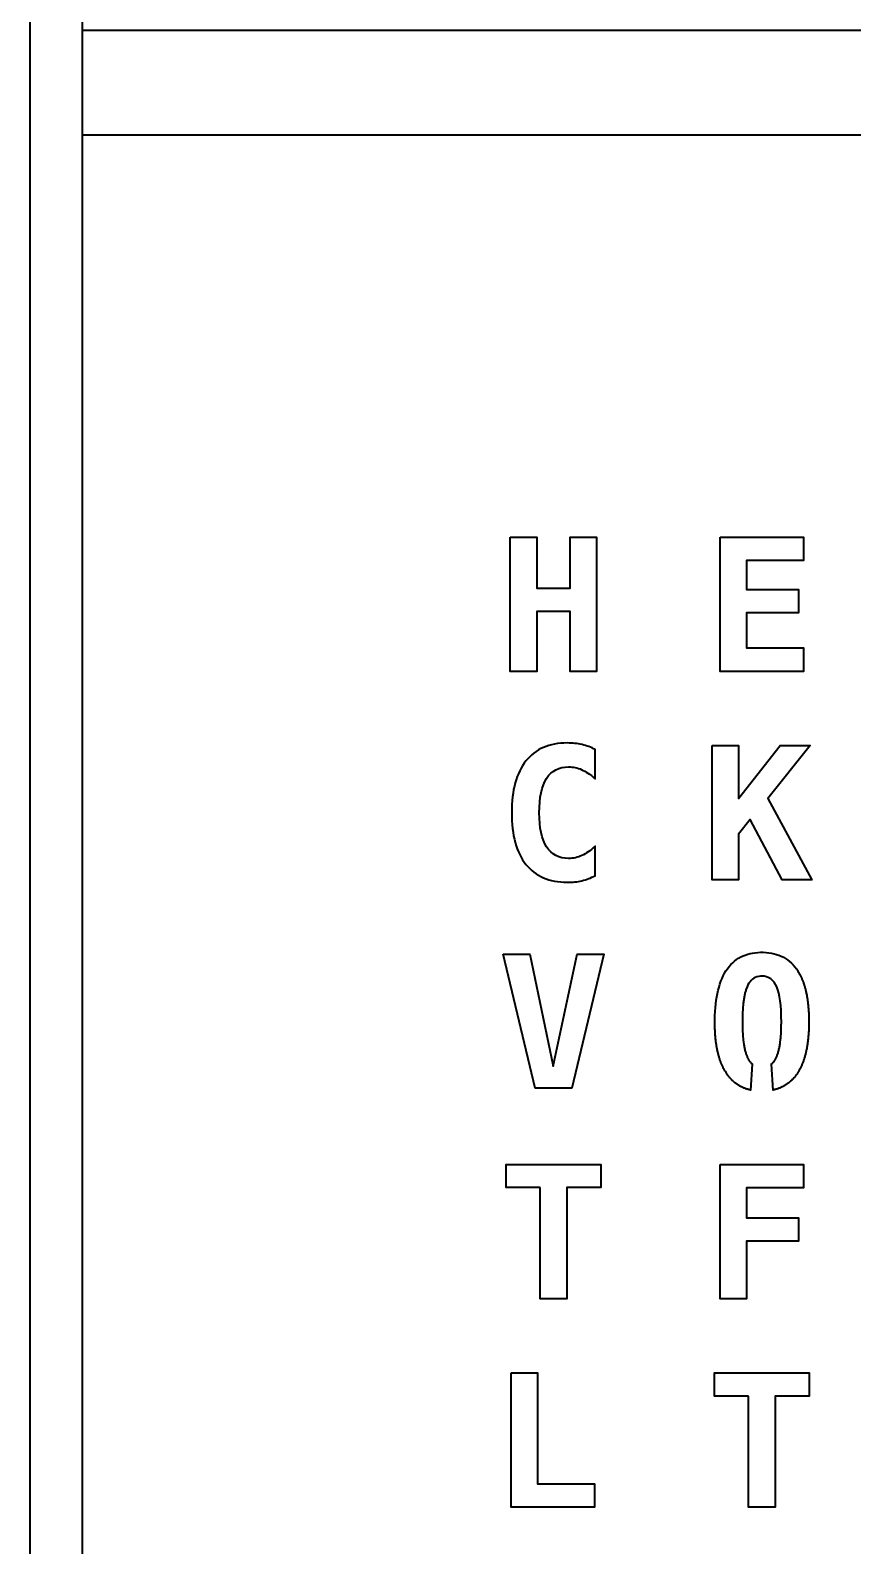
# Model space of a CAD drawing. Header units: inches. Extents: x 0 to 900, y -600 to 85.
# Drawn here: x 0 to 78.8, y -440.1 to -295 of the extents above; entities that cross this region are included whole.
import ezdxf

# ---------------------------------------------------------------- set-up
doc = ezdxf.new("R2010")
doc.units = ezdxf.units.IN
doc.header["$MEASUREMENT"] = 0
doc.layers.add('01_SNIJLIJNEN', color=7, linetype='Continuous')
doc.layers.add('04_WERKBLAD', color=7, linetype='Continuous')

msp = doc.modelspace()

# ---------------------------------------------------------------- linework, layer by layer
at = {"layer": '01_SNIJLIJNEN', "color": 7, "lineweight": 35, "true_color": 0xffffff}
msp.add_lwpolyline([(895, -595), (5, -595), (5, -5), (895, -5), (895, -595)], dxfattribs=at)
at = {"layer": '01_SNIJLIJNEN', "color": 5, "lineweight": 35, "true_color": 0x0000ff}
for points in [[(895, -595), (5, -595), (5, -5), (895, -5), (895, -595)], [(5, -295), (295, -295)], [(5, -305), (295, -305)], [(45.98, -343.54), (48.52, -343.54), (48.52, -348.44), (51.7, -348.44), (51.7, -343.54), (54.24, -343.54), (54.24, -356.4), (51.7, -356.4), (51.7, -350.68), (48.52, -350.68), (48.52, -356.4), (45.98, -356.4), (45.98, -343.54)], [(66.07, -343.54), (74.08, -343.54), (74.08, -345.78), (68.61, -345.78), (68.61, -348.56), (73.57, -348.56), (73.57, -350.79), (68.61, -350.79), (68.61, -354.16), (74.08, -354.16), (74.08, -356.4), (66.07, -356.4), (66.07, -343.54)], [(65.31, -363.51), (67.85, -363.51), (67.85, -368.59), (71.83, -363.51), (74.7, -363.51), (70.65, -368.58), (74.85, -376.37), (72.02, -376.37), (68.97, -370.58), (67.85, -372.01), (67.85, -376.37), (65.31, -376.37), (65.31, -363.51)], [(45.29, -383.48), (47.85, -383.48), (50.1, -394.22), (52.37, -383.48), (54.93, -383.48), (51.87, -396.33), (48.35, -396.33), (45.29, -383.48)], [(48.84, -405.85), (45.57, -405.85), (45.57, -403.63), (54.64, -403.63), (54.64, -405.85), (51.38, -405.85), (51.38, -416.49), (48.84, -416.49), (48.84, -405.85)], [(66.07, -403.63), (74.08, -403.63), (74.08, -405.87), (68.61, -405.87), (68.61, -408.73), (73.59, -408.73), (73.59, -410.97), (68.61, -410.97), (68.61, -416.49), (66.07, -416.49), (66.07, -403.63)], [(46.05, -423.59), (48.59, -423.59), (48.59, -434.21), (54.03, -434.21), (54.03, -436.45), (46.05, -436.45), (46.05, -423.59)], [(68.81, -425.81), (65.54, -425.81), (65.54, -423.59), (74.61, -423.59), (74.61, -425.81), (71.35, -425.81), (71.35, -436.45), (68.81, -436.45), (68.81, -425.81)]]:
    msp.add_lwpolyline(points, dxfattribs=at)
for points, knots in [([(51.43, -376.6), (50.57, -376.6), (49.82, -376.46), (49.15, -376.18), (48.49, -375.89), (47.93, -375.46), (47.48, -374.89), (46.56, -373.75), (46.11, -372.1), (46.11, -369.94), (46.11, -367.78), (46.56, -366.13), (47.48, -364.98), (47.93, -364.4), (48.49, -363.97), (49.15, -363.69), (49.82, -363.41), (50.57, -363.26), (51.43, -363.26), (51.69, -363.26), (51.93, -363.28), (52.17, -363.3), (52.4, -363.33), (52.63, -363.37), (52.85, -363.42), (53.3, -363.52), (53.72, -363.68), (54.11, -363.88), (54.11, -363.88), (54.11, -366.71), (54.11, -366.71), (53.85, -366.47), (53.62, -366.28), (53.41, -366.14), (53.21, -366.01), (53.02, -365.9), (52.83, -365.82), (52.61, -365.72), (52.4, -365.65), (52.19, -365.61), (51.98, -365.57), (51.77, -365.55), (51.56, -365.55), (50.64, -365.55), (49.94, -365.91), (49.46, -366.65), (48.99, -367.39), (48.75, -368.49), (48.75, -369.94), (48.75, -371.39), (48.99, -372.48), (49.46, -373.21), (49.94, -373.95), (50.63, -374.32), (51.56, -374.32), (52, -374.32), (52.43, -374.23), (52.84, -374.04), (53.04, -373.95), (53.24, -373.83), (53.44, -373.7), (53.64, -373.56), (53.86, -373.38), (54.11, -373.16), (54.11, -373.16), (54.11, -375.98), (54.11, -375.98), (53.7, -376.19), (53.28, -376.35), (52.84, -376.45), (52.62, -376.5), (52.4, -376.54), (52.17, -376.57), (51.93, -376.59), (51.69, -376.6), (51.43, -376.6)], [0, 0, 0, 0, 1, 1, 1, 2, 2, 2, 3, 3, 3, 4, 4, 4, 5, 5, 5, 6, 6, 6, 7, 7, 7, 8, 8, 8, 9, 9, 9, 10, 10, 10, 11, 11, 11, 12, 12, 12, 13, 13, 13, 14, 14, 14, 15, 15, 15, 16, 16, 16, 17, 17, 17, 18, 18, 18, 19, 19, 19, 20, 20, 20, 21, 21, 21, 22, 22, 22, 23, 23, 23, 24, 24, 24, 25, 25, 25, 25]), ([(69.15, -394.01), (69.12, -393.99), (69.09, -393.96), (69.06, -393.94), (69.04, -393.91), (69.01, -393.88), (68.99, -393.85), (68.96, -393.82), (68.94, -393.79), (68.91, -393.76), (68.89, -393.73), (68.86, -393.69), (68.84, -393.66), (68.82, -393.62), (68.8, -393.59), (68.78, -393.55), (68.75, -393.51), (68.73, -393.47), (68.71, -393.43), (68.69, -393.39), (68.67, -393.35), (68.66, -393.3), (68.64, -393.26), (68.62, -393.22), (68.6, -393.17), (68.58, -393.13), (68.57, -393.08), (68.55, -393.03), (68.53, -392.98), (68.52, -392.93), (68.5, -392.88), (68.49, -392.82), (68.47, -392.77), (68.46, -392.71), (68.45, -392.66), (68.43, -392.6), (68.42, -392.54), (68.41, -392.48), (68.39, -392.42), (68.38, -392.36), (68.37, -392.29), (68.36, -392.23), (68.35, -392.16), (68.34, -392.1), (68.33, -392.03), (68.32, -391.96), (68.31, -391.89), (68.3, -391.82), (68.29, -391.74), (68.29, -391.67), (68.28, -391.6), (68.27, -391.52), (68.26, -391.44), (68.26, -391.37), (68.25, -391.29), (68.25, -391.21), (68.24, -391.12), (68.24, -391.04), (68.23, -390.96), (68.23, -390.87), (68.22, -390.79), (68.22, -390.7), (68.22, -390.61), (68.22, -390.52), (68.21, -390.43), (68.21, -390.34), (68.21, -390.25), (68.21, -390.15), (68.21, -390.06), (68.21, -389.96), (68.21, -389.87), (68.21, -389.77), (68.21, -389.68), (68.21, -389.59), (68.21, -389.49), (68.22, -389.4), (68.22, -389.32), (68.22, -389.23), (68.22, -389.14), (68.23, -389.05), (68.23, -388.97), (68.24, -388.89), (68.24, -388.8), (68.25, -388.72), (68.25, -388.64), (68.26, -388.56), (68.26, -388.49), (68.27, -388.41), (68.28, -388.33), (68.29, -388.26), (68.29, -388.19), (68.3, -388.11), (68.31, -388.04), (68.32, -387.97), (68.33, -387.9), (68.34, -387.84), (68.35, -387.77), (68.36, -387.7), (68.37, -387.64), (68.38, -387.58), (68.39, -387.51), (68.41, -387.45), (68.42, -387.39), (68.43, -387.33), (68.45, -387.28), (68.46, -387.22), (68.47, -387.16), (68.49, -387.11), (68.5, -387.06), (68.52, -387.01), (68.53, -386.95), (68.55, -386.9), (68.55, -386.9), (68.66, -386.63), (68.66, -386.63), (68.66, -386.63), (68.74, -386.44), (68.74, -386.44), (68.74, -386.44), (68.84, -386.28), (68.84, -386.28), (68.84, -386.28), (68.94, -386.13), (68.94, -386.13), (68.94, -386.13), (69.06, -386), (69.06, -386), (69.06, -386), (69.18, -385.89), (69.18, -385.89), (69.18, -385.89), (69.31, -385.79), (69.31, -385.79), (69.31, -385.79), (69.45, -385.71), (69.45, -385.71), (69.45, -385.71), (69.61, -385.65), (69.61, -385.65), (69.61, -385.65), (69.77, -385.62), (69.77, -385.62), (69.77, -385.62), (69.95, -385.59), (69.95, -385.59), (69.95, -385.59), (70.07, -385.59), (70.07, -385.59), (70.07, -385.59), (70.31, -385.61), (70.31, -385.61), (70.31, -385.61), (70.53, -385.65), (70.53, -385.65), (70.53, -385.65), (70.73, -385.74), (70.73, -385.74), (70.73, -385.74), (70.92, -385.85), (70.92, -385.85), (70.92, -385.85), (71.09, -386), (71.09, -386), (71.09, -386), (71.24, -386.17), (71.24, -386.17), (71.24, -386.17), (71.38, -386.39), (71.38, -386.39), (71.38, -386.39), (71.5, -386.63), (71.5, -386.63), (71.5, -386.63), (71.6, -386.9), (71.6, -386.9), (71.6, -386.9), (71.69, -387.22), (71.69, -387.22), (71.69, -387.22), (71.77, -387.58), (71.77, -387.58), (71.77, -387.58), (71.83, -387.97), (71.83, -387.97), (71.83, -387.97), (71.88, -388.41), (71.88, -388.41), (71.88, -388.41), (71.92, -388.89), (71.92, -388.89), (71.92, -388.89), (71.94, -389.4), (71.94, -389.4), (71.94, -389.49), (71.94, -389.59), (71.94, -389.68), (71.95, -389.77), (71.95, -389.87), (71.95, -389.96), (71.95, -390.06), (71.95, -390.15), (71.94, -390.25), (71.94, -390.34), (71.94, -390.43), (71.94, -390.52), (71.94, -390.61), (71.93, -390.7), (71.93, -390.79), (71.93, -390.87), (71.92, -390.96), (71.92, -391.04), (71.91, -391.12), (71.91, -391.21), (71.9, -391.29), (71.9, -391.37), (71.89, -391.44), (71.88, -391.52), (71.88, -391.6), (71.87, -391.67), (71.86, -391.74), (71.85, -391.82), (71.84, -391.89), (71.83, -391.96), (71.82, -392.03), (71.81, -392.1), (71.8, -392.16), (71.79, -392.23), (71.78, -392.29), (71.77, -392.36), (71.76, -392.42), (71.75, -392.48), (71.73, -392.54), (71.72, -392.6), (71.71, -392.66), (71.69, -392.71), (71.68, -392.77), (71.67, -392.82), (71.65, -392.88), (71.64, -392.93), (71.62, -392.98), (71.6, -393.03), (71.59, -393.08), (71.57, -393.13), (71.55, -393.17), (71.54, -393.22), (71.52, -393.26), (71.5, -393.3), (71.48, -393.35), (71.46, -393.39), (71.44, -393.43), (71.42, -393.47), (71.4, -393.51), (71.38, -393.55), (71.36, -393.59), (71.34, -393.62), (71.31, -393.66), (71.29, -393.69), (71.27, -393.73), (71.24, -393.76), (71.22, -393.79), (71.19, -393.82), (71.17, -393.85), (71.14, -393.88), (71.12, -393.91), (71.09, -393.94), (71.06, -393.96), (71.03, -393.99), (71.01, -394.01), (71.01, -394.01), (71.15, -396.51), (71.15, -396.51), (71.19, -396.5), (71.23, -396.49), (71.27, -396.48), (71.31, -396.47), (71.35, -396.46), (71.39, -396.45), (71.43, -396.44), (71.47, -396.43), (71.51, -396.42), (71.55, -396.4), (71.59, -396.39), (71.62, -396.38), (71.66, -396.36), (71.7, -396.35), (71.74, -396.33), (71.77, -396.32), (71.81, -396.3), (71.85, -396.29), (71.88, -396.27), (71.92, -396.26), (71.96, -396.24), (71.99, -396.22), (72.03, -396.2), (72.06, -396.19), (72.1, -396.17), (72.13, -396.15), (72.17, -396.13), (72.2, -396.11), (72.23, -396.09), (72.27, -396.07), (72.3, -396.05), (72.33, -396.03), (72.37, -396.01), (72.4, -395.99), (72.43, -395.97), (72.46, -395.95), (72.49, -395.92), (72.53, -395.9), (72.56, -395.88), (72.59, -395.86), (72.62, -395.83), (72.65, -395.81), (72.68, -395.78), (72.71, -395.76), (72.74, -395.73), (72.77, -395.71), (72.8, -395.68), (72.83, -395.66), (72.86, -395.63), (72.88, -395.6), (72.91, -395.58), (72.94, -395.55), (72.97, -395.52), (73, -395.5), (73.02, -395.47), (73.05, -395.44), (73.08, -395.41), (73.1, -395.38), (73.13, -395.35), (73.16, -395.32), (73.18, -395.29), (73.21, -395.26), (73.23, -395.23), (73.26, -395.2), (73.28, -395.17), (73.31, -395.13), (73.33, -395.1), (73.36, -395.07), (73.38, -395.04), (73.4, -395), (73.43, -394.97), (73.45, -394.94), (73.5, -394.87), (73.54, -394.79), (73.59, -394.72), (73.63, -394.64), (73.67, -394.57), (73.71, -394.49), (73.76, -394.41), (73.8, -394.33), (73.83, -394.25), (73.87, -394.16), (73.91, -394.08), (73.95, -393.99), (73.98, -393.9), (74.01, -393.82), (74.05, -393.72), (74.08, -393.63), (74.11, -393.54), (74.14, -393.45), (74.17, -393.35), (74.2, -393.25), (74.22, -393.15), (74.25, -393.05), (74.28, -392.95), (74.3, -392.85), (74.32, -392.75), (74.35, -392.64), (74.37, -392.53), (74.39, -392.42), (74.41, -392.32), (74.42, -392.2), (74.44, -392.09), (74.46, -391.98), (74.47, -391.86), (74.49, -391.75), (74.5, -391.63), (74.51, -391.51), (74.52, -391.39), (74.53, -391.27), (74.54, -391.14), (74.55, -391.02), (74.56, -390.89), (74.57, -390.76), (74.57, -390.64), (74.58, -390.51), (74.58, -390.37), (74.58, -390.24), (74.58, -390.11), (74.58, -389.97), (74.58, -389.83), (74.58, -389.7), (74.58, -389.57), (74.58, -389.43), (74.57, -389.3), (74.57, -389.17), (74.56, -389.04), (74.55, -388.92), (74.54, -388.79), (74.53, -388.67), (74.52, -388.55), (74.51, -388.43), (74.5, -388.31), (74.49, -388.19), (74.47, -388.07), (74.46, -387.96), (74.44, -387.84), (74.42, -387.73), (74.41, -387.62), (74.39, -387.51), (74.37, -387.4), (74.35, -387.29), (74.32, -387.19), (74.3, -387.08), (74.28, -386.98), (74.25, -386.88), (74.22, -386.78), (74.2, -386.68), (74.17, -386.58), (74.14, -386.49), (74.11, -386.39), (74.08, -386.3), (74.05, -386.21), (74.01, -386.11), (73.98, -386.03), (73.95, -385.94), (73.91, -385.85), (73.87, -385.77), (73.83, -385.68), (73.8, -385.6), (73.76, -385.52), (73.71, -385.44), (73.67, -385.36), (73.63, -385.29), (73.59, -385.21), (73.54, -385.14), (73.5, -385.07), (73.45, -385), (73.43, -384.96), (73.4, -384.93), (73.38, -384.89), (73.38, -384.89), (73.23, -384.7), (73.23, -384.7), (73.23, -384.7), (73.07, -384.52), (73.07, -384.52), (73.07, -384.52), (72.9, -384.35), (72.9, -384.35), (72.9, -384.35), (72.72, -384.19), (72.72, -384.19), (72.72, -384.19), (72.54, -384.04), (72.54, -384.04), (72.54, -384.04), (72.35, -383.91), (72.35, -383.91), (72.35, -383.91), (72.14, -383.79), (72.14, -383.79), (72.14, -383.79), (71.93, -383.69), (71.93, -383.69), (71.93, -383.69), (71.71, -383.59), (71.71, -383.59), (71.71, -383.59), (71.49, -383.51), (71.49, -383.51), (71.49, -383.51), (71.25, -383.45), (71.25, -383.45), (71.25, -383.45), (71, -383.39), (71, -383.39), (71, -383.39), (70.75, -383.35), (70.75, -383.35), (70.75, -383.35), (70.48, -383.33), (70.48, -383.33), (70.48, -383.33), (70.21, -383.31), (70.21, -383.31), (70.21, -383.31), (69.94, -383.31), (69.94, -383.31), (69.94, -383.31), (69.68, -383.33), (69.68, -383.33), (69.68, -383.33), (69.43, -383.35), (69.43, -383.35), (69.43, -383.35), (69.19, -383.39), (69.19, -383.39), (69.19, -383.39), (68.95, -383.44), (68.95, -383.44), (68.95, -383.44), (68.72, -383.5), (68.72, -383.5), (68.72, -383.5), (68.49, -383.57), (68.49, -383.57), (68.49, -383.57), (68.27, -383.66), (68.27, -383.66), (68.27, -383.66), (68.06, -383.76), (68.06, -383.76), (68.06, -383.76), (67.85, -383.87), (67.85, -383.87), (67.85, -383.87), (67.65, -384), (67.65, -384), (67.65, -384), (67.46, -384.15), (67.46, -384.15), (67.46, -384.15), (67.28, -384.31), (67.28, -384.31), (67.28, -384.31), (67.11, -384.48), (67.11, -384.48), (67.11, -384.48), (66.95, -384.67), (66.95, -384.67), (66.95, -384.67), (66.79, -384.88), (66.79, -384.88), (66.79, -384.88), (66.64, -385.1), (66.64, -385.1), (66.64, -385.1), (66.51, -385.32), (66.51, -385.32), (66.51, -385.32), (66.38, -385.56), (66.38, -385.56), (66.38, -385.56), (66.27, -385.81), (66.27, -385.81), (66.27, -385.81), (66.16, -386.08), (66.16, -386.08), (66.16, -386.08), (66.06, -386.35), (66.06, -386.35), (66.06, -386.35), (65.97, -386.64), (65.97, -386.64), (65.97, -386.64), (65.89, -386.93), (65.89, -386.93), (65.89, -386.93), (65.82, -387.25), (65.82, -387.25), (65.82, -387.25), (65.76, -387.57), (65.76, -387.57), (65.76, -387.57), (65.71, -387.9), (65.71, -387.9), (65.71, -387.9), (65.66, -388.25), (65.66, -388.25), (65.66, -388.25), (65.63, -388.61), (65.63, -388.61), (65.63, -388.61), (65.6, -388.98), (65.6, -388.98), (65.6, -388.98), (65.58, -389.37), (65.58, -389.37), (65.58, -389.37), (65.57, -389.77), (65.57, -389.77), (65.57, -389.83), (65.57, -389.9), (65.57, -389.97), (65.57, -390.11), (65.57, -390.24), (65.58, -390.37), (65.58, -390.51), (65.58, -390.64), (65.59, -390.77), (65.59, -390.9), (65.6, -391.02), (65.61, -391.15), (65.62, -391.27), (65.63, -391.39), (65.64, -391.51), (65.65, -391.63), (65.67, -391.75), (65.68, -391.87), (65.7, -391.98), (65.71, -392.1), (65.73, -392.21), (65.75, -392.32), (65.77, -392.43), (65.79, -392.54), (65.81, -392.65), (65.83, -392.75), (65.86, -392.86), (65.88, -392.96), (65.91, -393.06), (65.93, -393.16), (65.96, -393.26), (65.99, -393.36), (66.02, -393.45), (66.05, -393.55), (66.08, -393.64), (66.11, -393.73), (66.14, -393.82), (66.18, -393.91), (66.21, -394), (66.25, -394.09), (66.29, -394.17), (66.33, -394.25), (66.36, -394.34), (66.4, -394.42), (66.45, -394.5), (66.49, -394.58), (66.53, -394.65), (66.58, -394.73), (66.62, -394.8), (66.67, -394.87), (66.71, -394.95), (66.74, -394.98), (66.76, -395.01), (66.78, -395.04), (66.81, -395.08), (66.83, -395.11), (66.85, -395.14), (66.88, -395.17), (66.9, -395.2), (66.93, -395.23), (66.95, -395.27), (66.98, -395.3), (67, -395.33), (67.03, -395.36), (67.05, -395.38), (67.08, -395.41), (67.11, -395.44), (67.13, -395.47), (67.16, -395.5), (67.19, -395.53), (67.21, -395.55), (67.24, -395.58), (67.27, -395.61), (67.3, -395.63), (67.33, -395.66), (67.36, -395.69), (67.38, -395.71), (67.41, -395.74), (67.44, -395.76), (67.47, -395.78), (67.5, -395.81), (67.53, -395.83), (67.56, -395.86), (67.59, -395.88), (67.62, -395.9), (67.66, -395.92), (67.69, -395.95), (67.72, -395.97), (67.75, -395.99), (67.78, -396.01), (67.82, -396.03), (67.85, -396.05), (67.88, -396.07), (67.91, -396.09), (67.95, -396.11), (67.98, -396.13), (68.02, -396.15), (68.05, -396.17), (68.08, -396.19), (68.12, -396.2), (68.15, -396.22), (68.19, -396.24), (68.22, -396.26), (68.26, -396.27), (68.3, -396.29), (68.33, -396.3), (68.37, -396.32), (68.41, -396.33), (68.44, -396.35), (68.48, -396.36), (68.52, -396.38), (68.56, -396.39), (68.6, -396.4), (68.63, -396.42), (68.67, -396.43), (68.71, -396.44), (68.75, -396.45), (68.79, -396.46), (68.83, -396.47), (68.87, -396.48), (68.91, -396.49), (68.95, -396.5), (69, -396.51), (69, -396.51), (69.15, -394.01), (69.15, -394.01)], [0, 0, 0, 0, 1, 1, 1, 2, 2, 2, 3, 3, 3, 4, 4, 4, 5, 5, 5, 6, 6, 6, 7, 7, 7, 8, 8, 8, 9, 9, 9, 10, 10, 10, 11, 11, 11, 12, 12, 12, 13, 13, 13, 14, 14, 14, 15, 15, 15, 16, 16, 16, 17, 17, 17, 18, 18, 18, 19, 19, 19, 20, 20, 20, 21, 21, 21, 22, 22, 22, 23, 23, 23, 24, 24, 24, 25, 25, 25, 26, 26, 26, 27, 27, 27, 28, 28, 28, 29, 29, 29, 30, 30, 30, 31, 31, 31, 32, 32, 32, 33, 33, 33, 34, 34, 34, 35, 35, 35, 36, 36, 36, 37, 37, 37, 38, 38, 38, 39, 39, 39, 40, 40, 40, 41, 41, 41, 42, 42, 42, 43, 43, 43, 44, 44, 44, 45, 45, 45, 46, 46, 46, 47, 47, 47, 48, 48, 48, 49, 49, 49, 50, 50, 50, 51, 51, 51, 52, 52, 52, 53, 53, 53, 54, 54, 54, 55, 55, 55, 56, 56, 56, 57, 57, 57, 58, 58, 58, 59, 59, 59, 60, 60, 60, 61, 61, 61, 62, 62, 62, 63, 63, 63, 64, 64, 64, 65, 65, 65, 66, 66, 66, 67, 67, 67, 68, 68, 68, 69, 69, 69, 70, 70, 70, 71, 71, 71, 72, 72, 72, 73, 73, 73, 74, 74, 74, 75, 75, 75, 76, 76, 76, 77, 77, 77, 78, 78, 78, 79, 79, 79, 80, 80, 80, 81, 81, 81, 82, 82, 82, 83, 83, 83, 84, 84, 84, 85, 85, 85, 86, 86, 86, 87, 87, 87, 88, 88, 88, 89, 89, 89, 90, 90, 90, 91, 91, 91, 92, 92, 92, 93, 93, 93, 94, 94, 94, 95, 95, 95, 96, 96, 96, 97, 97, 97, 98, 98, 98, 99, 99, 99, 100, 100, 100, 101, 101, 101, 102, 102, 102, 103, 103, 103, 104, 104, 104, 105, 105, 105, 106, 106, 106, 107, 107, 107, 108, 108, 108, 109, 109, 109, 110, 110, 110, 111, 111, 111, 112, 112, 112, 113, 113, 113, 114, 114, 114, 115, 115, 115, 116, 116, 116, 117, 117, 117, 118, 118, 118, 119, 119, 119, 120, 120, 120, 121, 121, 121, 122, 122, 122, 123, 123, 123, 124, 124, 124, 125, 125, 125, 126, 126, 126, 127, 127, 127, 128, 128, 128, 129, 129, 129, 130, 130, 130, 131, 131, 131, 132, 132, 132, 133, 133, 133, 134, 134, 134, 135, 135, 135, 136, 136, 136, 137, 137, 137, 138, 138, 138, 139, 139, 139, 140, 140, 140, 141, 141, 141, 142, 142, 142, 143, 143, 143, 144, 144, 144, 145, 145, 145, 146, 146, 146, 147, 147, 147, 148, 148, 148, 149, 149, 149, 150, 150, 150, 151, 151, 151, 152, 152, 152, 153, 153, 153, 154, 154, 154, 155, 155, 155, 156, 156, 156, 157, 157, 157, 158, 158, 158, 159, 159, 159, 160, 160, 160, 161, 161, 161, 162, 162, 162, 163, 163, 163, 164, 164, 164, 165, 165, 165, 166, 166, 166, 167, 167, 167, 168, 168, 168, 169, 169, 169, 170, 170, 170, 171, 171, 171, 172, 172, 172, 173, 173, 173, 174, 174, 174, 175, 175, 175, 176, 176, 176, 177, 177, 177, 178, 178, 178, 179, 179, 179, 180, 180, 180, 181, 181, 181, 182, 182, 182, 183, 183, 183, 184, 184, 184, 185, 185, 185, 186, 186, 186, 187, 187, 187, 188, 188, 188, 189, 189, 189, 190, 190, 190, 191, 191, 191, 192, 192, 192, 193, 193, 193, 194, 194, 194, 195, 195, 195, 196, 196, 196, 197, 197, 197, 198, 198, 198, 199, 199, 199, 200, 200, 200, 201, 201, 201, 202, 202, 202, 203, 203, 203, 204, 204, 204, 205, 205, 205, 206, 206, 206, 207, 207, 207, 208, 208, 208, 209, 209, 209, 210, 210, 210, 211, 211, 211, 212, 212, 212, 213, 213, 213, 214, 214, 214, 215, 215, 215, 216, 216, 216, 217, 217, 217, 218, 218, 218, 219, 219, 219, 220, 220, 220, 221, 221, 221, 222, 222, 222, 223, 223, 223, 224, 224, 224, 225, 225, 225, 226, 226, 226, 227, 227, 227, 228, 228, 228, 229, 229, 229, 230, 230, 230, 231, 231, 231, 232, 232, 232, 233, 233, 233, 234, 234, 234, 235, 235, 235, 236, 236, 236, 236])]:
    msp.add_open_spline(points, degree=3, knots=knots, dxfattribs=at)
at = {"layer": '04_WERKBLAD', "color": 2, "lineweight": 35, "true_color": 0xffff00}
msp.add_lwpolyline([(0, 0), (900, 0), (900, -600), (0, -600), (0, 0)], dxfattribs=at)

doc.saveas('drawing.dxf')
